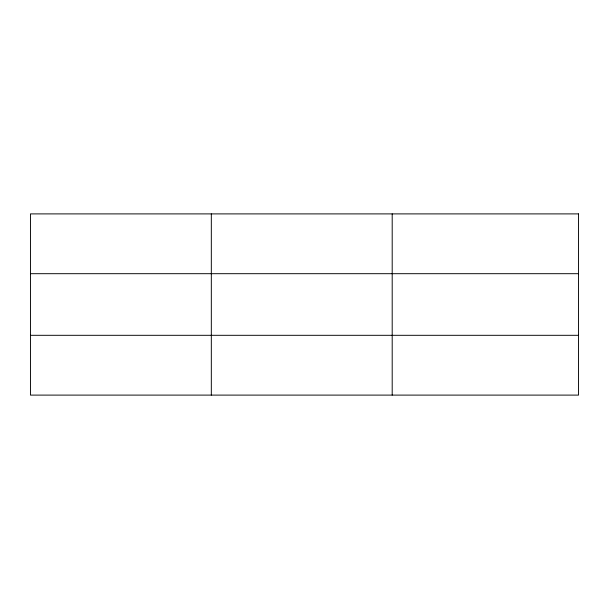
<?xml version="1.0" encoding="UTF-8"?>
<svg xmlns="http://www.w3.org/2000/svg" width="609" height="609" viewBox="0 0 609 609"><rect width="100%" height="100%" fill="white"/><g stroke="black" fill="none" stroke-linecap="round" stroke-linejoin="round"><path stroke-width="0.91" d="M211.323 213.896L211.323 395.104M392.196 213.896L392.196 395.104M30.45 273.692L578.55 273.692M30.45 335.308L578.55 335.308M578.55 213.896L578.55 395.104L30.45 395.104L30.45 213.896L578.55 213.896"/></g></svg>
